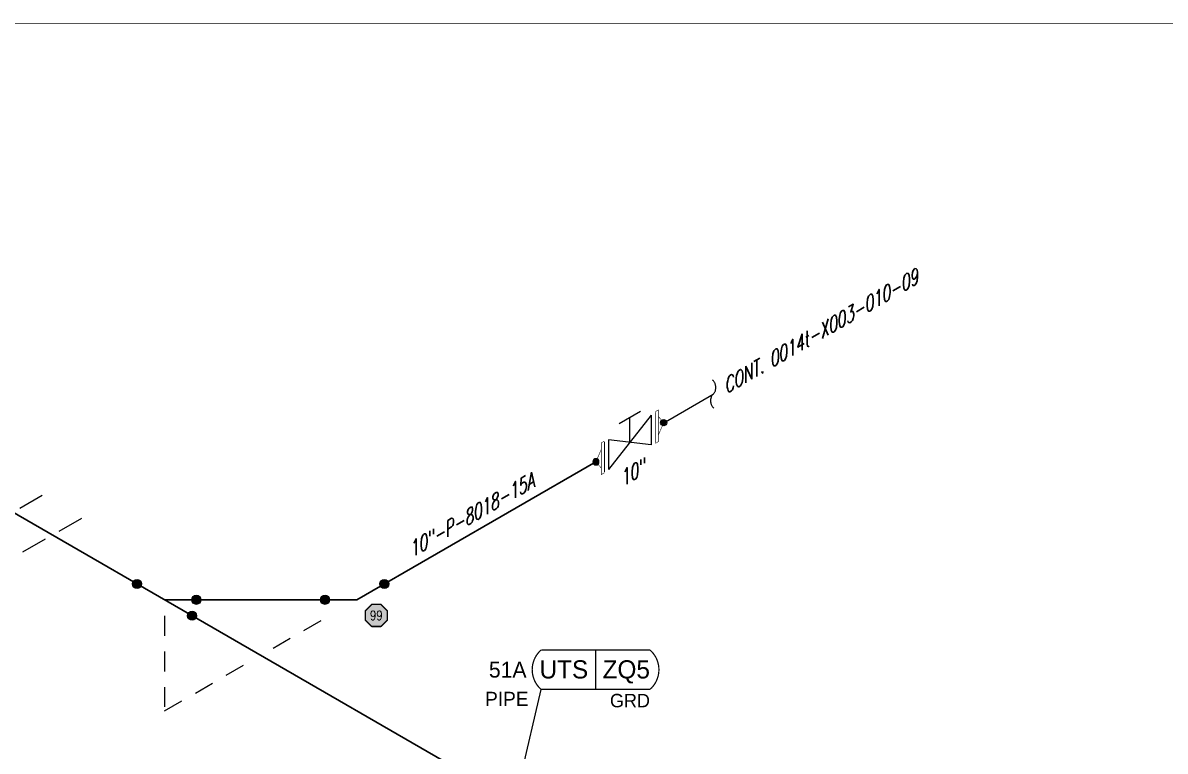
# Model space of a CAD drawing. Header units: inches. Extents: x 0.1 to 17.4, y 0.1 to 11.4.
# Drawn here: x 6.12 to 13.34, y 6.65 to 11.25 of the extents above; entities that cross this region are included whole.
import ezdxf
from ezdxf.enums import TextEntityAlignment as Align

# ---------------------------------------------------------------- set-up
doc = ezdxf.new("R2010")
doc.units = ezdxf.units.IN
doc.header["$MEASUREMENT"] = 0
doc.linetypes.add('HIDDEN2', pattern=[0.1875, 0.125, -0.0625])
for name, color, linetype in [('3', 1, 'Continuous'), ('BORDER', 3, 'Continuous'), ('COMP', 1, 'Continuous'), ('Continuation', 7, 'Continuous'), ('FITTINGS', 4, 'Continuous'), ('PART_PCML', 7, 'Continuous'), ('PART_SelectedCML_UT', 132, 'Continuous'), ('PIPE-ANNO', 150, 'HIDDEN2'), ('TEXT', 7, 'Continuous'), ('UNAS.PIPE', 251, 'Continuous'), ('WELD POINTS', 41, 'Continuous'), ('Welds', 7, 'Continuous')]:
    doc.layers.add(name, color=color, linetype=linetype)
doc.layers.add('PIPE', color=7, linetype='Continuous', lineweight=30)
doc.styles.add('CMLPAS', font='')
doc.styles.add('PART_Standard', font='romans', dxfattribs={"width": 0.8, "height": 0.09})
doc.styles.add('SIMPLEX', font='ROMANS')
doc.styles.get("Standard").update_dxf_attribs({"font": 'arial.ttf'})
doc.styles.get('CMLPAS').set_extended_font_data('Cordia New')
doc.dimstyles.get("Standard").update_dxf_attribs({"dimtxt": 0.18, "dimasz": 0.18, "dimexe": 0.18, "dimexo": 0.0625, "dimgap": 0.09, "dimtad": 0, "dimtih": 1, "dimtoh": 1, "dimdec": 4, "dimzin": 0, "dimdsep": 46, "dimtxsty": 'Standard', "dimcen": 0.09, "dimadec": 0, "dimazin": 0, "dimtfac": 1, "dimtdec": 4, "dimtofl": 0, "dimtmove": 0, "dimatfit": 3, "dimfxl": 1, "dimtolj": 1, "dimtzin": 0, "dimarcsym": 0})

# ---------------------------------------------------------------- blocks, each defined once
blk = doc.blocks.new('Border')
at = {"layer": 'BORDER', "const_width": 0.005}
blk.add_lwpolyline([(0.25, 0.25), (17.25, 0.25), (17.25, 11.25), (0.25, 11.25)], close=True, dxfattribs=at)
blk = doc.blocks.new('4_SUPPORT_I-BEAM_30')
at = {"color": 0, "linetype": 'ByBlock', "lineweight": -2}
for p, q in [((-0.0435, 0.0251), (-0.1857, 0.1072)), ((0.1857, -0.1072), (0.0435, -0.0251))]:
    blk.add_line(p, q, dxfattribs=at)
blk = doc.blocks.new('2_WELD_SINGLE_00')
at = {"linetype": 'ByBlock', "lineweight": -2}
h = blk.add_hatch(color=0, dxfattribs=at)
edge = h.paths.add_edge_path()
edge.add_arc((0, 0), 0.0286, 0, 360)
at = {"color": 0, "linetype": 'ByBlock', "lineweight": -2}
blk.add_circle((0, 0), 0.0286, dxfattribs=at)
blk = doc.blocks.new('*U73')
at = {"layer": 'WELD POINTS'}
for p, rotation in [((-0.174, 0.1004), 330.0000000000001), ((0.2009, 0), 90.0000000000001), ((0.174, -0.1004), 240)]:
    blk.add_blockref('2_WELD_SINGLE_00', p, dxfattribs=dict(at, rotation=rotation))
blk = doc.blocks.new('*U75')
at = {"layer": 'WELD POINTS', "rotation": 120}
blk.add_blockref('2_WELD_SINGLE_00', (0.174, 0.1004), dxfattribs=at)
at = {"layer": 'WELD POINTS'}
blk.add_blockref('2_WELD_SINGLE_00', (-0.2009, 0), dxfattribs=at)
blk = doc.blocks.new('1_Text_30')
at = {"layer": 'TEXT', "style": 'PART_Standard', "oblique": 30, "width": 0.8}
blk.add_attdef('TEXT', (0, 0), '', height=0.09, rotation=30, dxfattribs=at)
blk = doc.blocks.new('3_VALVE_FLANGE_GATE_30')
at = {"color": 0, "linetype": 'ByBlock', "lineweight": -2}
blk.add_wipeout([(-0.1624, -0.1875), (-0.1353, -0.1719), (0, 0), (0.1353, -0.0156), (0.1624, 0), (0.1624, 0.1875), (0.1353, 0.1719), (0, 0), (-0.1353, 0.0156), (-0.1624, 0)], dxfattribs=at)
for p, q in [((0.1353, 0.1719), (-0.1353, -0.1719)), ((0.0677, 0.1953), (-0.0677, 0.1172)), ((0, 0), (0, 0.1563)), ((0.1353, 0.1719), (0.1353, -0.0156)), ((0.1624, 0.1875), (0.1624, 0)), ((-0.1624, 0), (-0.1624, -0.1875)), ((-0.1353, 0.0156), (-0.1353, -0.1719)), ((0.1353, -0.0156), (-0.1353, 0.0156))]:
    blk.add_line(p, q, dxfattribs=at)
blk = doc.blocks.new('AM9A04')
at = {"linetype": 'Continuous', "const_width": 0.01}
blk.add_lwpolyline([(0, -0.289), (0, 0.289), (-0.05, 0.318), (-0.05, -0.26)], close=True, dxfattribs=at)
at = {"const_width": 0.01}
blk.add_lwpolyline([(-0.05, -0.144), (-0.15, 0.087), (-0.05, 0.202)], dxfattribs=at)
blk = doc.blocks.new('A09')
at = {"layer": 'Welds'}
h = blk.add_hatch(color=256, dxfattribs=at)
h.dxf.hatch_style = 1
h.paths.add_polyline_path([(-0.03, 0, 1), (0.03, 0, 1)])
blk.add_circle((0, 0), 0.03, dxfattribs=at)
blk = doc.blocks.new('*U50')
blk.add_wipeout([(0.052, -0.03), (0.0173, -0.07), (0.0173, -0.1101), (0, -0.1001), (0, 0.1001), (0.0173, 0.0901), (0.0173, 0.05)]).dxf.layer = 'COMP'
at = {"layer": '3', "xscale": 0.65, "yscale": 0.65, "zscale": 0.65}
blk.add_blockref('A09', (0.052, -0.03), dxfattribs=at)
at = {"layer": 'COMP', "xscale": 0.3466300616258731, "yscale": 0.3466300616258731, "zscale": 0.3466300616258731, "rotation": 180}
blk.add_blockref('AM9A04', (0, 0), dxfattribs=at)
blk = doc.blocks.new('1_BREAK-PIPE_PIPE_00')
at = {"color": 0, "linetype": 'ByBlock', "lineweight": -2}
for centre, major_axis in [((-0.03, 0.092), (0, -0.101)), ((0.03, -0.092), (0, 0.101))]:
    blk.add_ellipse(centre, major_axis=major_axis, ratio=0.711978, start_param=0.427466, end_param=3.141593, dxfattribs=at)
blk = doc.blocks.new('1_Tilde_30')
at = {"layer": 'PIPE-ANNO', "xscale": -0.5000000000000001, "yscale": 0.5000000000000001, "zscale": 0.5000000000000001, "rotation": 114.4010914305396}
blk.add_blockref('1_BREAK-PIPE_PIPE_00', (0, 0), dxfattribs=at)
blk = doc.blocks.new('1_Cont_30')
at = {"layer": 'Continuation', "style": 'PART_Standard', "oblique": 30, "width": 0.8}
blk.add_attdef('CONT', (0, 0), '', height=0.09, rotation=30, dxfattribs=at)
blk = doc.blocks.new('PART_PCML')
blk.add_hatch(color=0).paths.add_polyline_path([(-0.0699, -0.029), (-0.029, -0.0699), (0.029, -0.0699), (0.0699, -0.029), (0.0699, 0.029), (0.029, 0.0699), (-0.029, 0.0699), (-0.0699, 0.029)])
at = {"color": 7, "const_width": 0.009}
blk.add_lwpolyline([(-0.0699, 0.029), (-0.029, 0.0699), (0.029, 0.0699), (0.0699, 0.029), (0.0699, -0.029), (0.029, -0.0699), (-0.029, -0.0699), (-0.0699, -0.029), (-0.0699, 0.029), (-0.029, 0.0699)], dxfattribs=at)
at = {"color": 18, "true_color": 0x000000}
blk.add_lwpolyline([(-0.029, 0.0699), (-0.0699, 0.029), (-0.0699, -0.029), (-0.029, -0.0699), (0.029, -0.0699), (0.0699, -0.029), (0.0699, 0.029), (0.029, 0.0699)], close=True, dxfattribs=at)
at = {"color": 7, "true_color": 0xffffff, "style": 'SIMPLEX', "width": 0.8, "flags": 1}
for tag, p in [('CIRCUIT', (-0.0939, 0.0889)), ('DM', (-0.0527, -0.1332)), ('TYPE', (-0.0749, -0.2043))]:
    blk.add_attdef(tag, p, '', height=0.0586, dxfattribs=at)
at = {"color": 7, "true_color": 0xffffff, "style": 'SIMPLEX', "width": 0.8}
blk.add_attdef('DMDISP', text='', height=0.0586, dxfattribs=at).set_placement((0, 0), align=Align.MIDDLE_CENTER)
blk = doc.blocks.new('CMLPAS')
at = {"const_width": 0.008}
blk.add_lwpolyline([(0.0625, 0.125, 0.454441), (0.0625, -0.125), (0.75, -0.125, 0.454441), (0.75, 0.125)], format="xyb", close=True, dxfattribs=at)
blk.add_lwpolyline([(0.4063, -0.125), (0.4063, 0.125)], dxfattribs=at)
at = {"style": 'CMLPAS', "flags": 1}
for tag, p in [('STATE', (0.75, 0.6229)), ('DL', (0.75, 0.4817)), ('CIRCUIT', (0.75, 0.3405)), ('SUBSINTERVAL(MONTHS)', (-0.0251, -0.3355)), ('OLD_ID', (0.75, -0.3366)), ('OLD_NDE', (0.75, -0.4778)), ('OLD_ENTY', (0.7411, -0.6357)), ('SIZE', (0.7473, -0.7611)), ('SPEC', (0.7473, -0.9022)), ('JUSTIFY', (0.7473, -1.0434)), ('COMMENTS', (0.7473, -1.1846)), ('OLD_ASSET', (0.75, -1.3262)), ('SCHED', (0.7371, -1.4689)), ('NOM_THICK', (0.7521, -1.6102)), ('CORR_ALLOW', (0.763, -1.7453)), ('TML_STATUS', (0.7723, -1.8777)), ('FLOW_ORDER', (0.7785, -2.1301))]:
    blk.add_attdef(tag, text='', height=0.1, dxfattribs=at).set_placement(p, align=Align.MIDDLE_RIGHT)
at = {"style": 'CMLPAS'}
for tag, height, p in [('CHILD', 0.25, (0.75, 0.269)), ('###', 0.115, (0.75, 0.002)), ('ACCESS', 0.085, (0.75, -0.1954))]:
    blk.add_attdef(tag, text='', height=height, dxfattribs=at).set_placement(p, align=Align.MIDDLE_RIGHT)
at = {"color": 152, "style": 'CMLPAS'}
for tag, height, p in [('SPECIAL', 0.085, (0.4055, 0.1897)), ('DM-TYPE', 0.1, (-0.03, 0)), ('COMP', 0.09, (-0.0174, -0.185))]:
    blk.add_attdef(tag, text='', height=height, dxfattribs=at).set_placement(p, align=Align.MIDDLE_RIGHT)
at = {"style": 'CMLPAS'}
blk.add_attdef('NDE', text='', height=0.115, dxfattribs=at).set_placement((0.206, 0.002), align=Align.MIDDLE_CENTER)

msp = doc.modelspace()

# ---------------------------------------------------------------- linework, layer by layer
at = {"layer": 'PIPE'}
for p, q in [((4.6223, 8.987), (14.0537, 3.5418)), ((8.2321, 7.6046), (9.7431, 8.477)), ((7.0167, 7.6046), (8.2321, 7.6046))]:
    msp.add_line(p, q, dxfattribs=at)
at = {"layer": 'PIPE-ANNO'}
for p, q in [((7.0167, 7.5024), (7.0167, 6.9029)), ((7.7027, 7.299), (8.055, 7.5024)), ((7.0167, 6.9029), (7.5441, 7.2074))]:
    msp.add_line(p, q, dxfattribs=at)

# ---------------------------------------------------------------- block references
at = {"layer": 'BORDER'}
msp.add_blockref('Border', (0, 0), dxfattribs=at)
at = {"layer": 'Continuation'}
msp.add_blockref('1_Cont_30', (10.5657, 8.9048), dxfattribs=at).add_auto_attribs({'CONT': 'CONT. 0014t-X003-010-09'})
at = {"layer": 'FITTINGS', "xscale": -1}
for p in [(6.0576, 8.1583), (6.3068, 8.0144)]:
    msp.add_blockref('4_SUPPORT_I-BEAM_30', p, dxfattribs=at)
at = {"layer": 'PART_PCML', "color": 118}
msp.add_blockref('PART_PCML', (8.3551, 7.5061), dxfattribs=at).add_auto_attribs({'DMDISP': '99'})
at = {"layer": 'PART_SelectedCML_UT'}
msp.add_blockref('CMLPAS', (9.3347, 7.1628), dxfattribs=at).add_auto_attribs({'###': 'ZQ5', 'NDE': 'UTS', 'DM-TYPE': '51A', 'COMP': 'PIPE', 'ACCESS': 'GRD'})
at = {"layer": 'PIPE-ANNO', "xscale": -1, "rotation": 299.9999999999998}
msp.add_blockref('1_Tilde_30', (10.4846, 8.9051), dxfattribs=at)
at = {"layer": 'TEXT'}
msp.add_blockref('1_Text_30', (8.5766, 7.8694), dxfattribs=at).add_auto_attribs({'TEXT': '10"-P-8018-15A'})
at = {"layer": 'WELD POINTS'}
for name, p in [('*U73', (7.0167, 7.6046)), ('*U75', (8.2321, 7.6046))]:
    msp.add_blockref(name, p, dxfattribs=at)

# ---------------------------------------------------------------- leaders
at = {"layer": 'PART_SelectedCML_UT'}
msp.add_leader([(9.2308, 6.3263), (9.3972, 7.0378)], dimstyle='Standard', dxfattribs=at)

# ---------------------------------------------------------------- next in the draw order: block references
at = {"layer": 'FITTINGS'}
msp.add_blockref('3_VALVE_FLANGE_GATE_30', (9.9575, 8.6008), dxfattribs=at)

# ---------------------------------------------------------------- next in the draw order: block references
at = {"layer": 'COMP', "ltscale": 0.65, "xscale": -1}
msp.add_blockref('*U50', (9.7951, 8.507), dxfattribs=at)
at = {"layer": 'TEXT'}
msp.add_blockref('1_Text_30', (9.9104, 8.3198), dxfattribs=at).add_auto_attribs({'TEXT': '10"'})

# ---------------------------------------------------------------- next in the draw order: wipeouts: each hides what was drawn before it
msp.add_wipeout([(10.1719, 8.7245), (10.1372, 8.7646), (10.1372, 8.8046), (10.1199, 8.7946), (10.1199, 8.5945), (10.1372, 8.6045), (10.1372, 8.6445)]).dxf.layer = 'UNAS.PIPE'

# ---------------------------------------------------------------- next in the draw order: hatches: boundary and pattern name
at = {"layer": 'UNAS.PIPE'}
h = msp.add_hatch(color=256, dxfattribs=at)
h.dxf.hatch_style = 1
h.paths.add_polyline_path([(10.1914, 8.7245, 1), (10.1524, 8.7245, 1)])

# ---------------------------------------------------------------- next in the draw order: linework, layer by layer
msp.add_line((10.1719, 8.7245), (10.4846, 8.9051), dxfattribs=at)
msp.add_circle((10.1719, 8.7245), 0.0195, dxfattribs=at)

# ---------------------------------------------------------------- next in the draw order: block references
at = {"layer": 'UNAS.PIPE', "xscale": -0.3466300616258731, "yscale": 0.3466300616258731, "zscale": 0.3466300616258731}
msp.add_blockref('AM9A04', (10.1199, 8.6945), dxfattribs=at)

doc.saveas('drawing.dxf')
